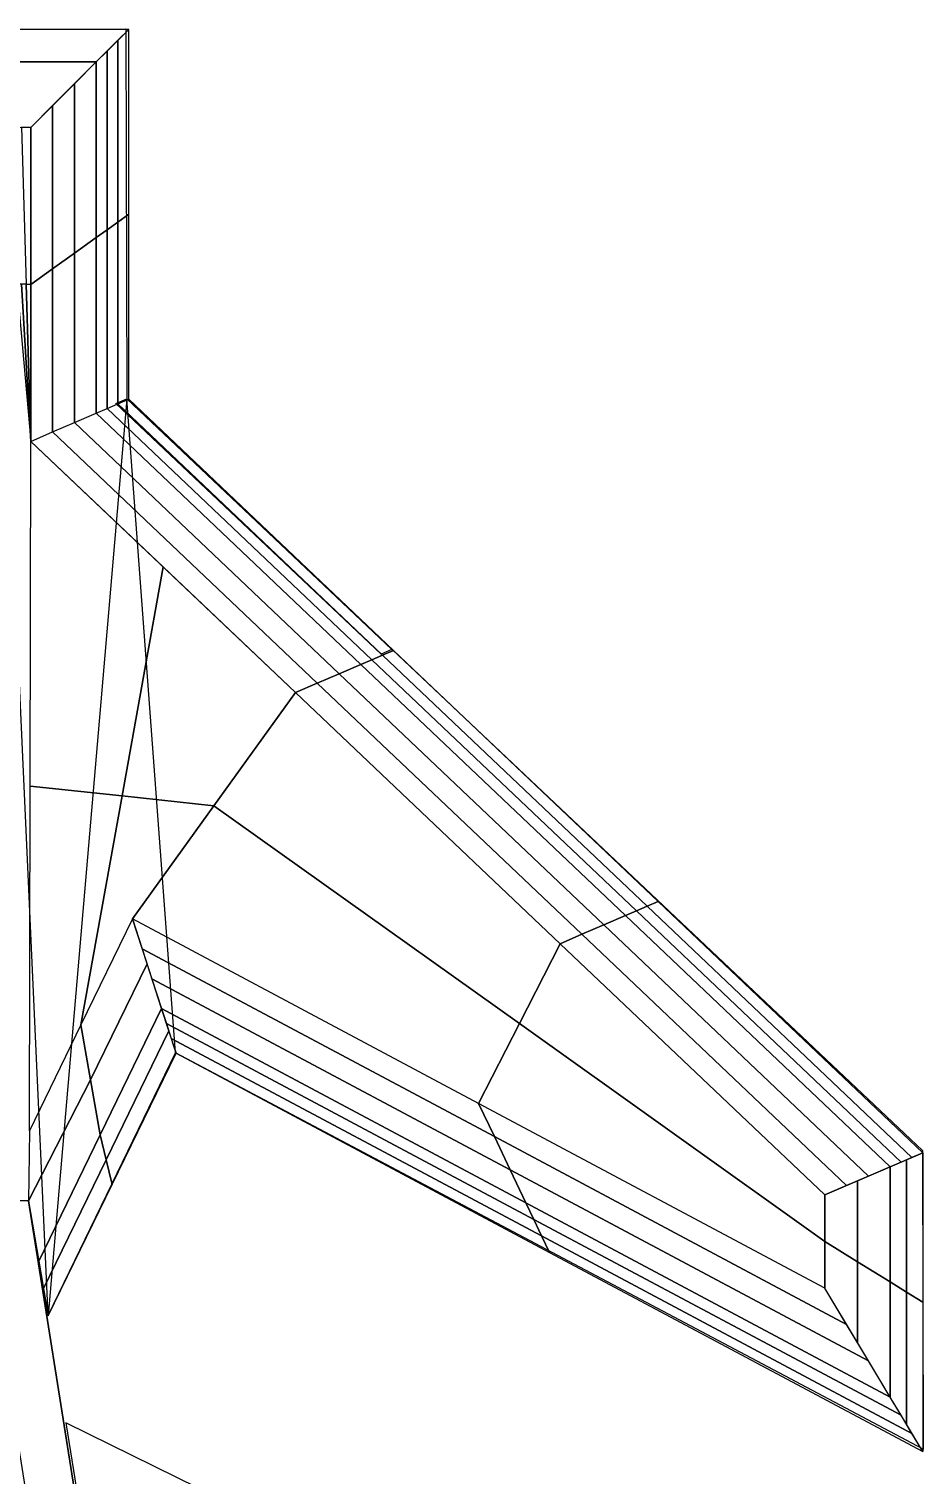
# Model space of a CAD drawing. Extents: x -17.5 to -4, y -18.7 to 3.3.
# Drawn here: x -10.09 to -4, y -6.92 to 2.94 of the extents above; entities that cross this region are included whole.
import ezdxf

# ---------------------------------------------------------------- set-up
doc = ezdxf.new("R2010")
doc.units = 0
for name, color, linetype in [('BODY', 7, 'CONTINUOUS'), ('CANARD', 7, 'CONTINUOUS'), ('WING', 7, 'CONTINUOUS')]:
    doc.layers.add(name, color=color, linetype=linetype)

msp = doc.modelspace()

# ---------------------------------------------------------------- linework, layer by layer
at = {"layer": 'BODY', "linetype": 'CONTINUOUS'}
for points in [[(-9.762735, -9.262593, -5.402472), (-10.097794, -9.262593, -5.349564), (-10.767912, -5.054275, -5.349564), (-10.432853, -5.054275, -5.402472)], [(-9.762735, -9.262593, -4.152472), (-10.097794, -9.262593, -4.027472), (-10.767912, -5.054275, -3.777472), (-10.432853, -5.054275, -3.902472)], [(-10.098277, -5.054275, -5.152472), (-10.432853, -5.054275, -5.402472), (-9.762735, -9.262593, -5.402472), (-9.428159, -9.262593, -5.152472)], [(-10.098277, -5.054275, -4.152472), (-10.432853, -5.054275, -3.902472), (-9.762735, -9.262593, -4.152472), (-9.428159, -9.262593, -4.152472)], [(-9.428159, -9.262593, -4.152472), (-9.428159, -9.262593, -5.152472), (-10.098277, -5.054275, -5.152472), (-10.098277, -5.054275, -4.152472)]]:
    msp.add_3dface(points, dxfattribs=at)
at = {"layer": 'CANARD', "linetype": 'CONTINUOUS'}
for points in [[(-9.84262, -6.567018, -4.752472), (-9.625804, -7.90971, -4.752472), (-8.678453, -7.90971, -4.752472), (-8.786861, -7.087381, -4.752472)], [(-9.84262, -6.567018, -4.752472), (-9.625804, -7.90971, -4.652472), (-8.678453, -7.90971, -4.652472), (-8.786861, -7.087381, -4.752472)]]:
    msp.add_3dface(points, dxfattribs=at)
at = {"layer": 'WING', "linetype": 'CONTINUOUS'}
for points in [[(-10.363364, 2.933219, -4.652472), (-9.433661, 2.935329, -4.652472), (-9.427938, 0.413786, -4.652472), (-9.96249, -5.836796, -4.652472)], [(-10.343307, 2.709831, -4.552472), (-9.636051, 2.709831, -4.552472), (-9.413601, 2.93228, -4.652472), (-10.343307, 2.93228, -4.652472)], [(-9.636051, 2.709831, -4.552472), (-9.636051, 1.512499, -4.552472), (-9.561901, 1.565501, -4.585805), (-9.561901, 2.783981, -4.585805)], [(-9.561901, 2.783981, -4.585805), (-9.561901, 1.565501, -4.585805), (-9.487751, 1.618503, -4.619139), (-9.487751, 2.85813, -4.619139)], [(-10.273846, 2.265537, -4.652472), (-10.081771, 2.26411, -4.452472), (-9.636051, 2.709831, -4.552472), (-10.343307, 2.709831, -4.552472)], [(-9.784624, 2.561257, -4.519139), (-9.784624, 1.406299, -4.519139), (-9.636051, 1.512499, -4.552472), (-9.636051, 2.709831, -4.552472)], [(-9.933198, 2.412684, -4.485805), (-9.933198, 1.300099, -4.485805), (-9.784624, 1.406299, -4.519139), (-9.784624, 2.561257, -4.519139)], [(-10.081771, 2.26411, -4.452472), (-10.081771, 1.193899, -4.452472), (-9.933198, 1.300099, -4.485805), (-9.933198, 2.412684, -4.485805)], [(-10.145796, 2.264586, -4.519139), (-10.113784, 1.194137, -4.485805), (-10.081771, 1.193899, -4.452472), (-10.081771, 2.26411, -4.452472)], [(-9.561901, 1.565501, -4.585805), (-9.561901, 0.347021, -4.585805), (-9.487751, 0.378876, -4.619139), (-9.487751, 1.618503, -4.619139)], [(-9.784624, 1.406299, -4.519139), (-9.784624, 0.251341, -4.519139), (-9.636051, 0.315167, -4.552472), (-9.636051, 1.512499, -4.552472)], [(-9.636051, 1.512499, -4.552472), (-9.636051, 0.315167, -4.552472), (-9.561901, 0.347021, -4.585805), (-9.561901, 1.565501, -4.585805)], [(-9.933198, 1.300099, -4.485805), (-9.933198, 0.187515, -4.485805), (-9.784624, 0.251341, -4.519139), (-9.784624, 1.406299, -4.519139)], [(-10.081771, 1.193899, -4.452472), (-10.081771, 0.123689, -4.452472), (-9.933198, 0.187515, -4.485805), (-9.933198, 1.300099, -4.485805)], [(-10.177809, 1.194613, -4.552472), (-10.081771, 0.123689, -4.452472), (-10.081771, 0.123689, -4.452472), (-10.145796, 1.194375, -4.519139)], [(-10.145796, 1.194375, -4.519139), (-10.081771, 0.123689, -4.452472), (-10.081771, 0.123689, -4.452472), (-10.113784, 1.194137, -4.485805)], [(-10.113784, 1.194137, -4.485805), (-10.081771, 0.123689, -4.452472), (-10.081771, 0.123689, -4.452472), (-10.081771, 1.193899, -4.452472)], [(-9.96249, -5.836796, -4.652472), (-9.094868, -4.044739, -4.652472), (-9.427938, 0.413786, -4.652472)], [(-9.427938, 0.413786, -4.652472), (-4.003729, -4.710968, -4.652472), (-3.999106, -6.747665, -4.652472), (-9.094868, -4.044739, -4.652472)], [(-7.980436, -1.461009, -4.519139), (-9.784624, 0.251341, -4.519139), (-9.636051, 0.315167, -4.552472), (-7.831863, -1.397183, -4.552472)], [(-7.831863, -1.397183, -4.552472), (-9.636051, 0.315167, -4.552472), (-9.561901, 0.347021, -4.585805), (-7.757713, -1.365329, -4.585805)], [(-7.757713, -1.365329, -4.585805), (-9.561901, 0.347021, -4.585805), (-9.487751, 0.378876, -4.619139), (-7.683563, -1.333475, -4.619139)], [(-8.12901, -1.524835, -4.485805), (-9.933198, 0.187515, -4.485805), (-9.784624, 0.251341, -4.519139), (-7.980436, -1.461009, -4.519139)], [(-10.086365, -2.22693, -4.452472), (-10.081771, 0.123689, -4.452472), (-9.179677, -0.732486, -4.452472), (-9.459621, -2.29378, -4.452472)], [(-8.277583, -1.588662, -4.452472), (-10.081771, 0.123689, -4.452472), (-9.933198, 0.187515, -4.485805), (-8.12901, -1.524835, -4.485805)], [(-9.459621, -2.29378, -4.452472), (-9.179677, -0.732486, -4.452472), (-8.277583, -1.588662, -4.452472), (-8.832877, -2.36063, -4.452472)], [(-6.027674, -3.109534, -4.552472), (-7.831863, -1.397183, -4.552472), (-7.757713, -1.365329, -4.585805), (-5.953524, -3.077679, -4.585805)], [(-5.953524, -3.077679, -4.585805), (-7.757713, -1.365329, -4.585805), (-7.683563, -1.333475, -4.619139), (-5.879374, -3.045825, -4.619139)], [(-6.324821, -3.237186, -4.485805), (-8.12901, -1.524835, -4.485805), (-7.980436, -1.461009, -4.519139), (-6.176248, -3.17336, -4.519139)], [(-6.176248, -3.17336, -4.519139), (-7.980436, -1.461009, -4.519139), (-7.831863, -1.397183, -4.552472), (-6.027674, -3.109534, -4.552472)], [(-6.473395, -3.301012, -4.452472), (-8.277583, -1.588662, -4.452472), (-8.12901, -1.524835, -4.485805), (-6.324821, -3.237186, -4.485805)], [(-8.832877, -2.36063, -4.452472), (-8.277583, -1.588662, -4.452472), (-6.473395, -3.301012, -4.452472), (-6.751042, -3.846006, -4.452472)], [(-10.090958, -4.57755, -4.452472), (-10.086365, -2.22693, -4.452472), (-9.459621, -2.29378, -4.452472), (-9.739565, -3.855074, -4.452472)], [(-9.739565, -3.855074, -4.452472), (-9.459621, -2.29378, -4.452472), (-8.832877, -2.36063, -4.452472), (-9.388171, -3.132599, -4.452472)], [(-9.388171, -3.132599, -4.452472), (-8.832877, -2.36063, -4.452472), (-6.751042, -3.846006, -4.452472), (-7.028689, -4.391, -4.452472)], [(-4.149336, -4.79003, -4.585805), (-5.953524, -3.077679, -4.585805), (-5.879374, -3.045825, -4.619139), (-4.075186, -4.758176, -4.619139)], [(-9.674045, -4.229894, -4.502472), (-9.288937, -3.4381, -4.502472), (-9.388171, -3.132599, -4.452472), (-9.739565, -3.855074, -4.452472)], [(-9.322015, -3.336266, -4.485805), (-6.921324, -4.616645, -4.485805), (-7.028689, -4.391, -4.452472), (-9.388171, -3.132599, -4.452472)], [(-4.37206, -4.88571, -4.519139), (-6.176248, -3.17336, -4.519139), (-6.027674, -3.109534, -4.552472), (-4.223486, -4.821884, -4.552472)], [(-4.223486, -4.821884, -4.552472), (-6.027674, -3.109534, -4.552472), (-5.953524, -3.077679, -4.585805), (-4.149336, -4.79003, -4.585805)], [(-4.669207, -5.013362, -4.452472), (-6.473395, -3.301012, -4.452472), (-6.324821, -3.237186, -4.485805), (-4.520633, -4.949536, -4.485805)], [(-4.520633, -4.949536, -4.485805), (-6.324821, -3.237186, -4.485805), (-6.176248, -3.17336, -4.519139), (-4.37206, -4.88571, -4.519139)], [(-9.255859, -3.539934, -4.519139), (-6.813959, -4.842291, -4.519139), (-6.921324, -4.616645, -4.485805), (-9.322015, -3.336266, -4.485805)], [(-6.751042, -3.846006, -4.452472), (-6.473395, -3.301012, -4.452472), (-4.669207, -5.013362, -4.452472), (-4.669207, -5.331382, -4.452472)], [(-9.608525, -4.604713, -4.552472), (-9.189702, -3.743601, -4.552472), (-9.288937, -3.4381, -4.502472), (-9.674045, -4.229894, -4.502472)], [(-9.189702, -3.743601, -4.552472), (-6.706594, -5.067936, -4.552472), (-6.813959, -4.842291, -4.519139), (-9.255859, -3.539934, -4.519139)], [(-9.567509, -4.774147, -4.602472), (-9.140176, -3.89607, -4.602472), (-9.189702, -3.743601, -4.552472), (-9.608525, -4.604713, -4.552472)], [(-9.156685, -3.845247, -4.585805), (-6.653011, -5.180551, -4.585805), (-6.706594, -5.067936, -4.552472), (-9.189702, -3.743601, -4.552472)], [(-10.098277, -5.054275, -4.502472), (-9.674045, -4.229894, -4.502472), (-9.739565, -3.855074, -4.452472), (-10.090958, -4.57755, -4.452472)], [(-9.123668, -3.946893, -4.619139), (-6.599427, -5.293166, -4.619139), (-6.653011, -5.180551, -4.585805), (-9.156685, -3.845247, -4.585805)], [(-7.028689, -4.391, -4.452472), (-6.751042, -3.846006, -4.452472), (-4.669207, -5.331382, -4.452472), (-4.669207, -5.649401, -4.452472)], [(-10.027347, -5.465825, -4.552472), (-9.608525, -4.604713, -4.552472), (-9.674045, -4.229894, -4.502472), (-10.098277, -5.054275, -4.502472)], [(-6.921324, -4.616645, -4.485805), (-4.520633, -5.897025, -4.485805), (-4.669207, -5.649401, -4.452472), (-7.028689, -4.391, -4.452472)], [(-9.994842, -5.652223, -4.602472), (-9.567509, -4.774147, -4.602472), (-9.608525, -4.604713, -4.552472), (-10.027347, -5.465825, -4.552472)], [(-6.813959, -4.842291, -4.519139), (-4.37206, -6.144648, -4.519139), (-4.520633, -5.897025, -4.485805), (-6.921324, -4.616645, -4.485805)], [(-4.446346, -5.46923, -4.502472), (-4.446346, -4.917623, -4.502472), (-4.223486, -4.821884, -4.552472), (-4.223486, -5.607078, -4.552472)], [(-4.223486, -5.607078, -4.552472), (-4.223486, -4.821884, -4.552472), (-4.112261, -4.774103, -4.602472), (-4.112261, -5.675875, -4.602472)], [(-6.706594, -5.067936, -4.552472), (-4.223486, -6.392271, -4.552472), (-4.37206, -6.144648, -4.519139), (-6.813959, -4.842291, -4.519139)], [(-4.669207, -5.331382, -4.452472), (-4.669207, -5.013362, -4.452472), (-4.446346, -4.917623, -4.502472), (-4.446346, -5.46923, -4.502472)], [(-6.653011, -5.180551, -4.585805), (-4.149336, -6.515855, -4.585805), (-4.223486, -6.392271, -4.552472), (-6.706594, -5.067936, -4.552472)], [(-6.599427, -5.293166, -4.619139), (-4.075186, -6.639439, -4.619139), (-4.149336, -6.515855, -4.585805), (-6.653011, -5.180551, -4.585805)], [(-4.669207, -5.649401, -4.452472), (-4.669207, -5.331382, -4.452472), (-4.446346, -5.46923, -4.502472), (-4.446346, -6.020836, -4.502472)], [(-4.446346, -6.020836, -4.502472), (-4.446346, -5.46923, -4.502472), (-4.223486, -5.607078, -4.552472), (-4.223486, -6.392271, -4.552472)], [(-4.223486, -6.392271, -4.552472), (-4.223486, -5.607078, -4.552472), (-4.112261, -5.675875, -4.602472), (-4.112261, -6.577647, -4.602472)]]:
    msp.add_3dface(points, dxfattribs=at)
at = {"layer": 'WING', "color": 1, "linetype": 'CONTINUOUS'}
for points in [[(-9.487751, 2.85813, -4.619139), (-9.487751, 1.618503, -4.619139), (-9.413601, 1.671505, -4.652472), (-9.413601, 2.93228, -4.652472)], [(-9.487751, 1.618503, -4.619139), (-9.487751, 0.378876, -4.619139), (-9.413601, 0.41073, -4.652472), (-9.413601, 1.671505, -4.652472)], [(-7.693945, -1.326488, -4.619139), (-9.502016, 0.381764, -4.619139), (-9.427938, 0.413786, -4.652472), (-7.619868, -1.294466, -4.652472)], [(-7.683563, -1.333475, -4.619139), (-9.487751, 0.378876, -4.619139), (-9.413601, 0.41073, -4.652472), (-7.609413, -1.301621, -4.652472)], [(-5.879374, -3.045825, -4.619139), (-7.683563, -1.333475, -4.619139), (-7.609413, -1.301621, -4.652472), (-5.805224, -3.013971, -4.652472)], [(-4.075186, -4.758176, -4.619139), (-5.879374, -3.045825, -4.619139), (-5.805224, -3.013971, -4.652472), (-4.001036, -4.726321, -4.652472)], [(-9.526494, -4.943581, -4.652472), (-9.090651, -4.048539, -4.652472), (-9.140176, -3.89607, -4.602472), (-9.567509, -4.774147, -4.602472)], [(-9.090651, -4.048539, -4.652472), (-6.545843, -5.405781, -4.652472), (-6.599427, -5.293166, -4.619139), (-9.123668, -3.946893, -4.619139)], [(-4.112261, -5.675875, -4.602472), (-4.112261, -4.774103, -4.602472), (-4.001036, -4.726321, -4.652472), (-4.001036, -5.744672, -4.652472)], [(-9.962337, -5.838622, -4.652472), (-9.526494, -4.943581, -4.652472), (-9.567509, -4.774147, -4.602472), (-9.994842, -5.652223, -4.602472)], [(-6.545843, -5.405781, -4.652472), (-4.001036, -6.763023, -4.652472), (-4.075186, -6.639439, -4.619139), (-6.599427, -5.293166, -4.619139)], [(-4.112261, -6.577647, -4.602472), (-4.112261, -5.675875, -4.602472), (-4.001036, -5.744672, -4.652472), (-4.001036, -6.763023, -4.652472)]]:
    msp.add_3dface(points, dxfattribs=at)

doc.saveas('drawing.dxf')
